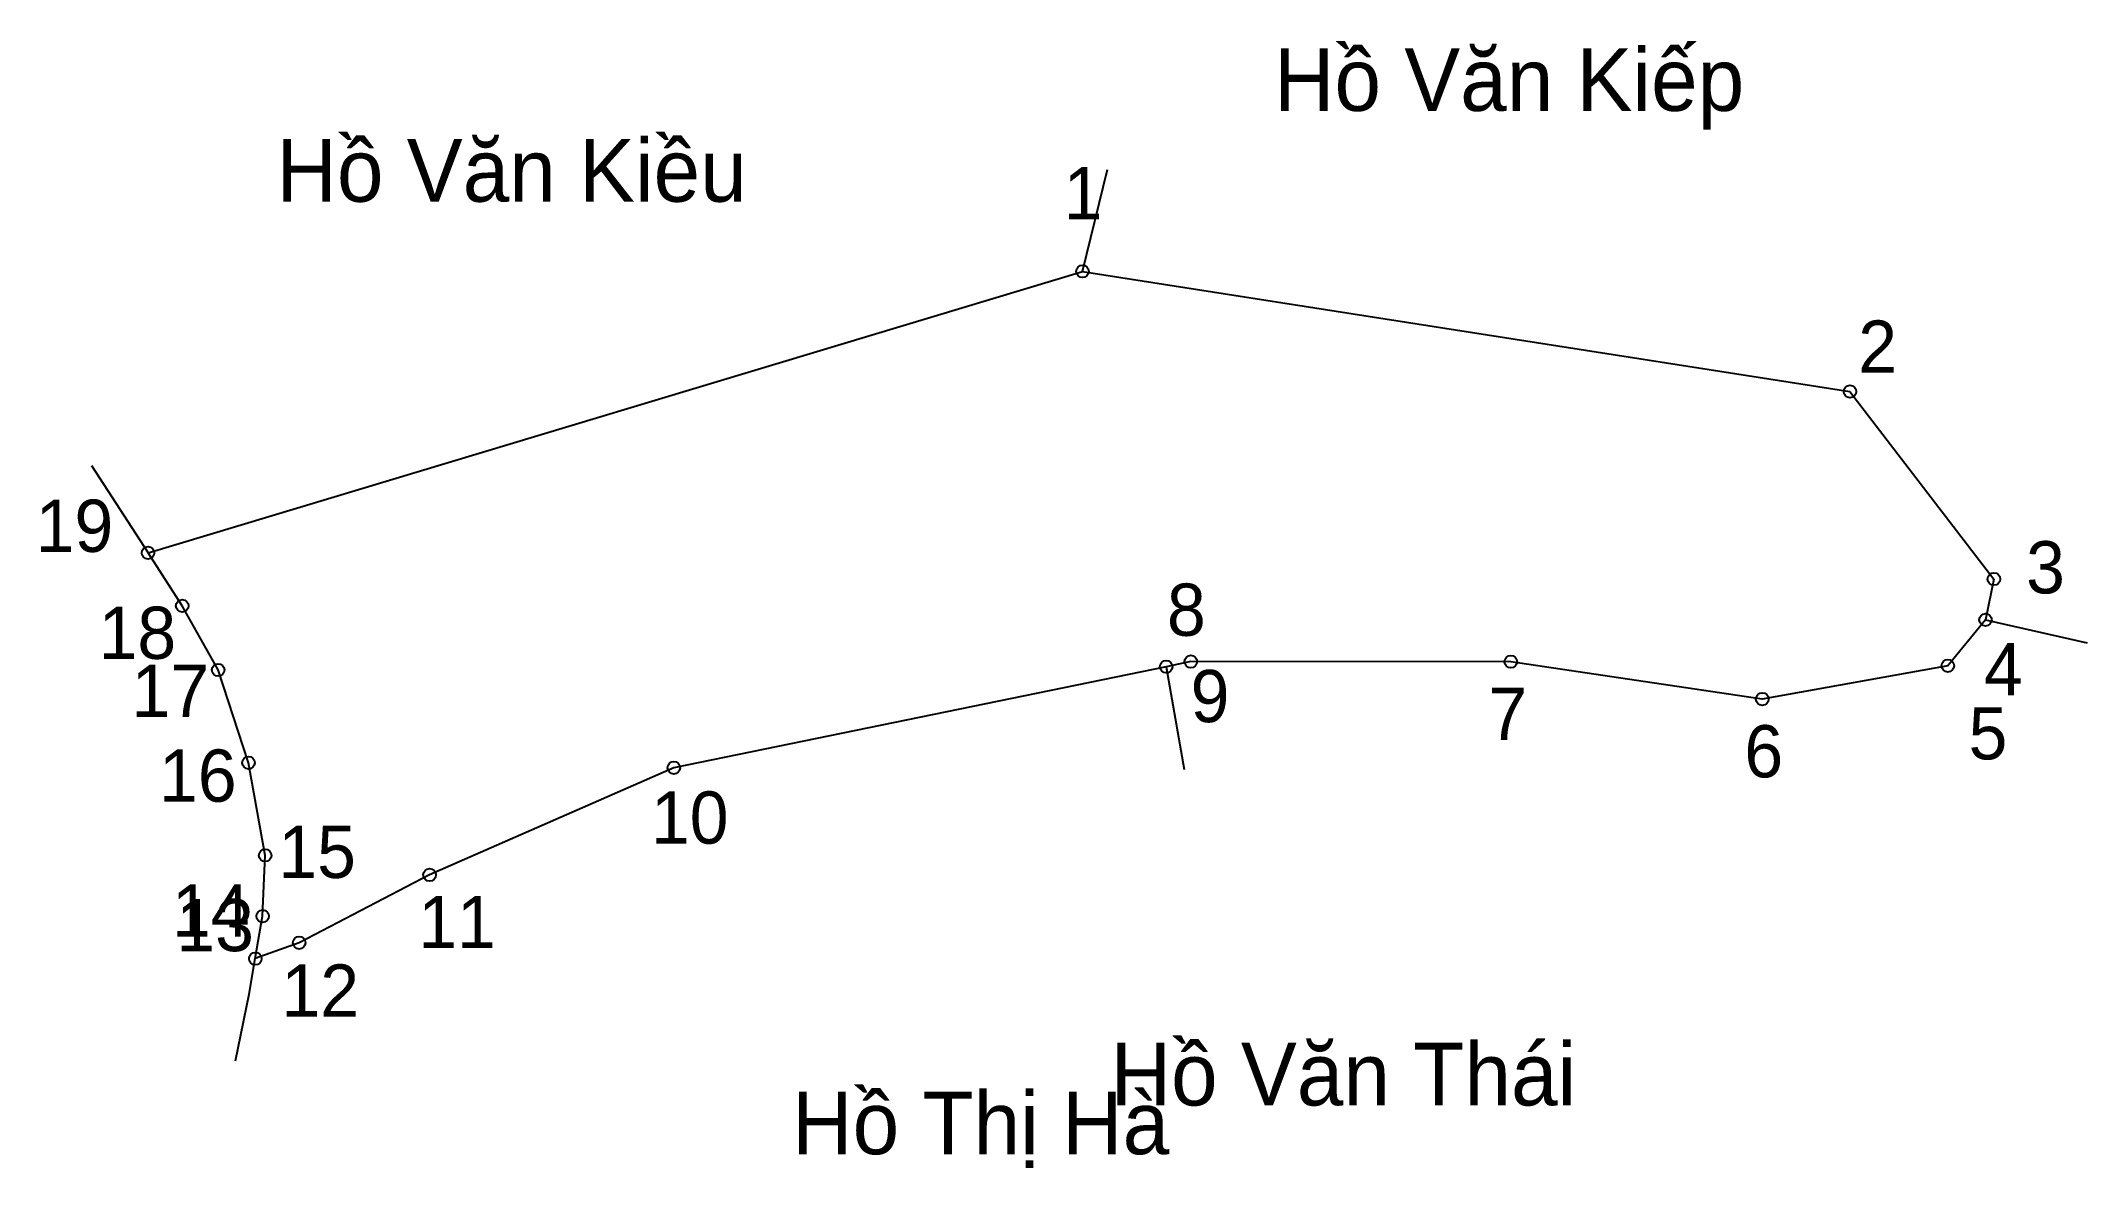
# Model space of a CAD drawing. Extents: x 547627 to 547852, y 1821163 to 1821287.
import ezdxf

# ---------------------------------------------------------------- set-up
doc = ezdxf.new("R2010")
doc.units = 0
for name, color, linetype in [('CanhThua', 7, 'Continuous'), ('MocDinhThua', 7, 'Continuous'), ('RauThua', 7, 'Continuous'), ('SoHieuDinhThua', 7, 'Continuous'), ('TenChuLanCan', 7, 'Continuous')]:
    doc.layers.add(name, color=color, linetype=linetype)

msp = doc.modelspace()

# ---------------------------------------------------------------- linework, layer by layer
at = {"layer": 'CanhThua'}
for p, q in [((547638.68, 1821230.85), (547741.63, 1821261.84)), ((547741.63, 1821261.84), (547826.17, 1821248.61)), ((547826.17, 1821248.61), (547842.03, 1821227.96)), ((547642.45, 1821225.01), (547638.68, 1821230.85)), ((547842.03, 1821227.96), (547841.11, 1821223.47)), ((547646.41, 1821217.95), (547642.45, 1821225.01)), ((547841.11, 1821223.47), (547836.95, 1821218.41)), ((547753.56, 1821218.87), (547750.84, 1821218.31)), ((547788.82, 1821218.86), (547753.56, 1821218.87)), ((547816.51, 1821214.74), (547788.82, 1821218.86)), ((547649.75, 1821207.73), (547646.41, 1821217.95)), ((547750.84, 1821218.31), (547696.61, 1821207.18)), ((547836.95, 1821218.41), (547816.51, 1821214.74)), ((547651.59, 1821197.53), (547649.75, 1821207.73)), ((547696.61, 1821207.18), (547669.7, 1821195.38)), ((547651.31, 1821190.84), (547651.59, 1821197.53)), ((547669.7, 1821195.38), (547655.33, 1821187.91)), ((547650.5, 1821186.16), (547651.31, 1821190.84)), ((547655.33, 1821187.91), (547650.5, 1821186.16))]:
    msp.add_line(p, q, dxfattribs=at)
at = {"layer": 'MocDinhThua'}
for centre in [(547741.63, 1821261.84), (547826.17, 1821248.61), (547638.68, 1821230.85), (547842.03, 1821227.96), (547642.45, 1821225.01), (547841.11, 1821223.47), (547646.41, 1821217.95), (547750.84, 1821218.31), (547753.56, 1821218.87), (547788.82, 1821218.86), (547836.95, 1821218.41), (547816.51, 1821214.74), (547649.75, 1821207.73), (547696.61, 1821207.18), (547651.59, 1821197.53), (547669.7, 1821195.38), (547651.31, 1821190.84), (547655.33, 1821187.91), (547650.5, 1821186.16)]:
    msp.add_circle(centre, 0.69, dxfattribs=at)
at = {"layer": 'RauThua'}
for p, q in [((547741.63, 1821261.84), (547744.39, 1821273.05)), ((547632.47, 1821240.46), (547638.68, 1821230.85)), ((547841.11, 1821223.47), (547852.29, 1821220.92)), ((547750.84, 1821218.31), (547752.82, 1821206.98)), ((547649.82, 1821182.23), (547650.5, 1821186.16)), ((547648.33, 1821174.9), (547649.82, 1821182.23))]:
    msp.add_line(p, q, dxfattribs=at)

# ---------------------------------------------------------------- texts
at = {"layer": 'SoHieuDinhThua'}
for s, p in [('1', (547739.54, 1821267.57)), ('2', (547827.08, 1821250.68)), ('19', (547626.3, 1821230.95)), ('3', (547845.58, 1821226.38)), ('8', (547750.93, 1821221.71)), ('18', (547633.23, 1821219.17)), ('4', (547840.93, 1821215.15)), ('17', (547636.86, 1821212.77)), ('9', (547753.54, 1821212.2)), ('7', (547786.34, 1821210.25)), ('6', (547814.54, 1821206.12)), ('5', (547839.24, 1821208.1)), ('16', (547639.89, 1821203.44)), ('10', (547694.08, 1821198.82)), ('15', (547653.03, 1821195.04)), ('14', (547641.32, 1821188.58)), ('13', (547641.8, 1821186.98)), ('11', (547668.45, 1821187.32)), ('12', (547653.38, 1821179.77))]:
    msp.add_text(s, height=5.75, dxfattribs=at).set_placement(p)
at = {"layer": 'TenChuLanCan'}
for s, p in [('Hồ Văn Kiếp', (547762.72, 1821279.51)), ('Hồ Văn Kiều', (547652.83, 1821269.51)), ('Hồ Văn Thái', (547744.72, 1821169.99)), ('Hồ Thị Hà', (547709.64, 1821164.62))]:
    msp.add_text(s, height=6.9, dxfattribs=at).set_placement(p)

doc.saveas('drawing.dxf')
